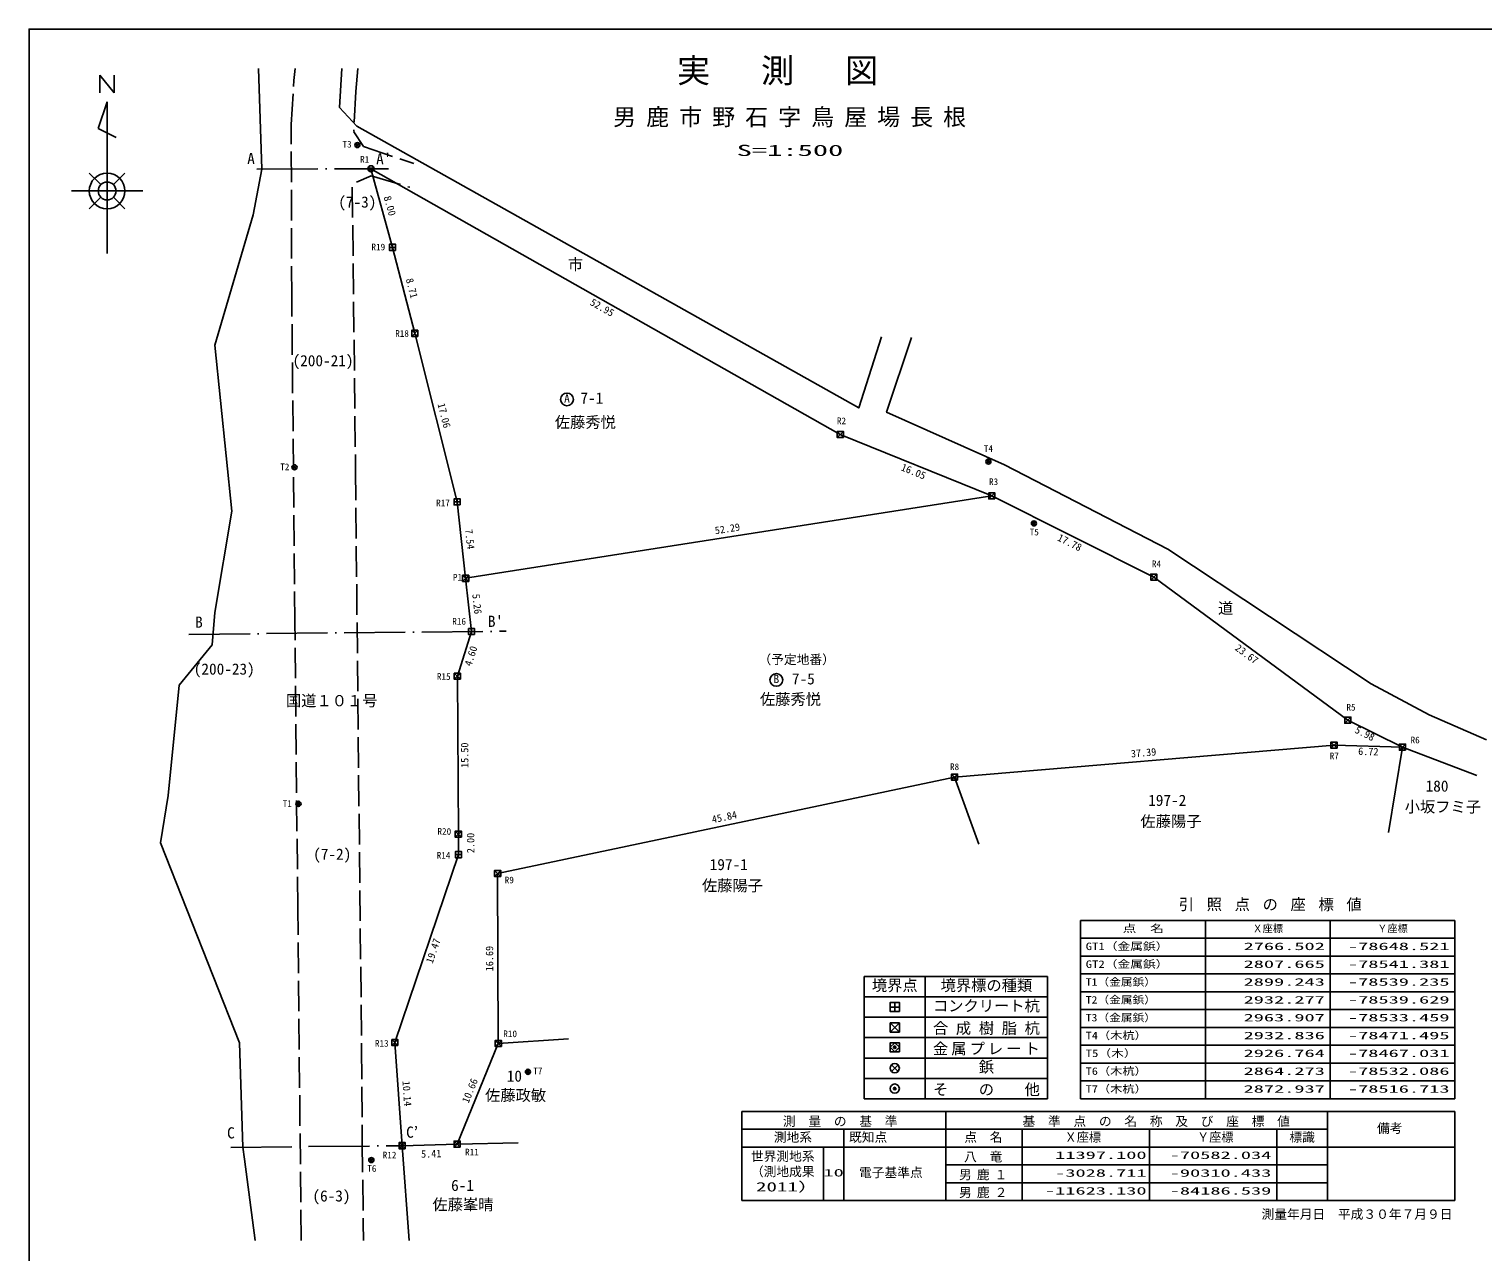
# Model space of a CAD drawing. Units: millimetres on the paper, with parts at other scales. Extents: x -297 to 257, y -210 to 170.
# Drawn here: x -297 to -11.5, y -70.1 to 170 of the extents above; entities that cross this region are included whole.
import ezdxf
from ezdxf.enums import TextEntityAlignment as Align

# ---------------------------------------------------------------- set-up
doc = ezdxf.new("R2010")
doc.units = ezdxf.units.MM
doc.header["$PDMODE"] = 32
doc.header["$PDSIZE"] = 0.5
doc.linetypes.add('DASHED', pattern=[7.5, 6, -1.5])
doc.linetypes.add('LONG_DASHED_DOTTED', pattern=[15.25, 12, -1.5, 0.25, -1.5])
for name, color, linetype in [('0-0_2001', 7, 'Continuous'), ('0-1_117', 7, 'Continuous'), ('0-2_169', 7, 'Continuous')]:
    doc.layers.add(name, color=color, linetype=linetype)
doc.styles.add('ＭＳ ゴシック', font='')
doc.styles.add('ＭＳ 明朝', font='')
doc.styles.get('ＭＳ ゴシック').set_extended_font_data('MS Gothic')
doc.styles.get('ＭＳ 明朝').set_extended_font_data('MS Mincho')

msp = doc.modelspace()

# ---------------------------------------------------------------- linework, layer by layer
at = {"layer": '0-0_2001'}
for p, q in [((-283.077, 160.972), (-280.277, 157.472)), ((-283.077, 157.472), (-283.077, 160.972)), ((-280.277, 157.472), (-280.277, 160.972)), ((-236.072, 154.589), (-235.552, 162.259)), ((-281.677, 155.722), (-283.427, 150.472)), ((-281.677, 125.972), (-281.677, 155.722)), ((-283.427, 150.472), (-279.927, 148.722)), ((-230.302, 143.003), (-229.453, 142.155)), ((-229.453, 143.003), (-230.302, 142.155)), ((-282.915, 139.459), (-285.177, 141.722)), ((-280.44, 139.459), (-278.177, 141.722)), ((-288.677, 138.222), (-274.677, 138.222)), ((-282.915, 136.984), (-285.177, 134.722)), ((-280.44, 136.984), (-278.177, 134.722)), ((-225.026, 127.143), (-226.226, 127.143)), ((-225.626, 126.543), (-225.626, 127.743)), ((-220.658, 110.873), (-221.858, 109.673)), ((-220.658, 109.673), (-221.858, 110.873)), ((-137.098, 91.015), (-138.298, 89.815)), ((-137.098, 89.815), (-138.298, 91.015)), ((-212.338, 77.175), (-213.538, 77.175)), ((-212.938, 76.575), (-212.938, 77.775)), ((-107.334, 78.955), (-108.534, 77.755)), ((-107.334, 77.755), (-108.534, 78.955)), ((-75.544, 63.017), (-76.744, 61.817)), ((-75.544, 61.817), (-76.744, 63.017)), ((-210.67, 62.779), (-211.87, 61.579)), ((-210.67, 61.579), (-211.87, 62.779)), ((-209.508, 51.721), (-210.708, 51.721)), ((-210.108, 51.121), (-210.108, 52.321)), ((-212.296, 43.543), (-213.496, 42.343)), ((-212.296, 42.343), (-213.496, 43.543)), ((-37.424, 34.931), (-38.624, 33.731)), ((-37.424, 33.731), (-38.624, 34.931)), ((-40.136, 30.021), (-41.336, 28.821)), ((-40.136, 28.821), (-41.336, 30.021)), ((-27.298, 29.033), (-30.02, 12.297)), ((-26.698, 29.633), (-27.898, 28.433)), ((-26.698, 28.433), (-27.898, 29.633)), ((-27.298, 29.033), (-12.684, 23.434)), ((-114.656, 23.733), (-115.856, 22.533)), ((-114.656, 22.533), (-115.856, 23.733)), ((-115.256, 23.133), (-110.498, 9.963)), ((-212.096, 12.535), (-213.296, 11.335)), ((-212.096, 11.335), (-213.296, 12.535)), ((-212.07, 7.925), (-213.27, 7.925)), ((-212.67, 7.325), (-212.67, 8.525)), ((-204.382, 4.823), (-205.582, 3.623)), ((-204.382, 3.623), (-205.582, 4.823)), ((-90.5, -5), (-17, -5)), ((-90.5, -40), (-90.5, -5)), ((-66, -40), (-66, -5)), ((-41.5, -40), (-41.5, -5)), ((-17, -40), (-17, -5)), ((-90.5, -8.5), (-17, -8.5)), ((-90.5, -12), (-17, -12)), ((-133, -16), (-97, -16)), ((-133, -16), (-133, -40)), ((-121, -16), (-121, -40)), ((-97, -16), (-97, -40)), ((-90.5, -15.5), (-17, -15.5)), ((-90.5, -19), (-17, -19)), ((-133, -20), (-97, -20)), ((-126.1, -22), (-127.9, -22)), ((-127, -22.9), (-127, -21.1)), ((-90.5, -22.5), (-17, -22.5)), ((-133, -24), (-97, -24)), ((-126.1, -25.1), (-127.9, -26.9)), ((-126.1, -26.9), (-127.9, -25.1)), ((-224.556, -28.371), (-225.756, -29.571)), ((-224.556, -29.571), (-225.756, -28.371)), ((-191.049, -28.235), (-204.852, -29.161)), ((-133, -28), (-97, -28)), ((-90.5, -26), (-17, -26)), ((-204.252, -28.561), (-205.452, -29.761)), ((-204.252, -29.761), (-205.452, -28.561)), ((-90.5, -29.5), (-17, -29.5)), ((-133, -32), (-97, -32)), ((-127.636, -33.364), (-126.364, -34.636)), ((-126.364, -33.364), (-127.636, -34.636)), ((-90.5, -33), (-17, -33)), ((-133, -36), (-97, -36)), ((-90.5, -36.5), (-17, -36.5)), ((-157, -42.5), (-17, -42.5)), ((-157, -42.5), (-157, -60)), ((-133, -40), (-97, -40)), ((-117, -42.5), (-117, -60)), ((-90.5, -40), (-17, -40)), ((-42, -60), (-42, -42.5)), ((-17, -42.5), (-17, -60)), ((-212.328, -48.309), (-213.528, -49.509)), ((-212.328, -49.509), (-213.528, -48.309)), ((-157, -46), (-42, -46)), ((-137, -46), (-137, -60)), ((-102, -46), (-102, -60)), ((-77, -46), (-77, -60)), ((-52, -46), (-52, -60)), ((-223.144, -48.613), (-224.344, -49.813)), ((-223.144, -49.813), (-224.344, -48.613)), ((-223.744, -49.213), (-222.339, -67.824)), ((-212.928, -48.909), (-200.963, -48.661)), ((-157, -49.5), (-17, -49.5)), ((-141, -49.5), (-141, -60)), ((-117, -53), (-42, -53)), ((-117, -56.5), (-42, -56.5)), ((-157, -60), (-17, -60))]:
    msp.add_line(p, q, dxfattribs=at)
at = {"layer": '0-0_2001', "linetype": 'LONG_DASHED_DOTTED'}
for p, q in [((-252.302, 142.513), (-226.431, 142.589)), ((-265.615, 51.168), (-203.309, 51.789)), ((-257.37, -49.562), (-223.744, -49.213))]:
    msp.add_line(p, q, dxfattribs=at)
at = {"layer": '0-0_2001'}
for points in [[(-251.923, 162.259), (-251.306, 142.497), (-252.978, 133.511), (-260.5, 107.949), (-257.156, 75.353), (-260.506, 55.447), (-261.044, 49.097), (-267.506, 41.181), (-269.676, 19.569), (-271.218, 10.233), (-255.692, -29.015), (-255.002, -49.531), (-254.696, -51.883), (-252.631, -67.824)], [(-236.072, 154.589), (-232.608, 150.973), (-134.084, 95.617), (-129.63, 109.603)], [(-123.694, 109.431), (-128.604, 94.761), (-105.426, 84.485), (-73.398, 67.871), (-33.436, 41.439), (-22.076, 35.389), (-10.792, 30.461)], [(-107.934, 78.355), (-76.144, 62.417), (-38.024, 34.331), (-27.298, 29.033), (-40.736, 29.421), (-115.256, 23.133), (-204.982, 4.223), (-204.852, -29.161), (-212.928, -48.909), (-223.744, -49.213), (-225.156, -28.971), (-212.67, 7.925), (-212.696, 11.935), (-212.896, 42.943), (-210.108, 51.721), (-211.27, 62.179)]]:
    msp.add_lwpolyline(points, dxfattribs=at)
at = {"layer": '0-0_2001', "linetype": 'DASHED'}
for points in [[(-243.566, -67.824), (-244.246, -2.443), (-244.804, 53.557), (-245.42, 117.439), (-245.52, 151.269), (-244.978, 159.915), (-244.724, 162.259)], [(-232.472, 162.259), (-232.82, 157.725), (-233.24, 149.901)], [(-233.228, 149.859), (-231.304, 146.925), (-221.44, 143.605)], [(-232.704, 139.939), (-229.804, 141.213), (-222.21, 138.941)], [(-233.538, 138.985), (-232.896, 83.495), (-232.29, 23.417), (-231.708, -30.135), (-231.586, -48.431), (-231.376, -64.349), (-231.356, -67.824)]]:
    msp.add_lwpolyline(points, dxfattribs=at)
at = {"layer": '0-0_2001'}
for points in [[(-229.878, 142.579), (-137.698, 90.415), (-107.934, 78.355), (-211.27, 62.179), (-212.938, 77.175), (-221.258, 110.273), (-225.626, 127.143)], [(-225.026, 126.543), (-225.026, 127.743), (-226.226, 127.743), (-226.226, 126.543)], [(-220.658, 109.673), (-220.658, 110.873), (-221.858, 110.873), (-221.858, 109.673)], [(-137.098, 89.815), (-137.098, 91.015), (-138.298, 91.015), (-138.298, 89.815)], [(-212.338, 76.575), (-212.338, 77.775), (-213.538, 77.775), (-213.538, 76.575)], [(-107.334, 77.755), (-107.334, 78.955), (-108.534, 78.955), (-108.534, 77.755)], [(-75.544, 61.817), (-75.544, 63.017), (-76.744, 63.017), (-76.744, 61.817)], [(-210.67, 61.579), (-210.67, 62.779), (-211.87, 62.779), (-211.87, 61.579)], [(-209.508, 51.121), (-209.508, 52.321), (-210.708, 52.321), (-210.708, 51.121)], [(-212.296, 42.343), (-212.296, 43.543), (-213.496, 43.543), (-213.496, 42.343)], [(-37.424, 33.731), (-37.424, 34.931), (-38.624, 34.931), (-38.624, 33.731)], [(-40.136, 28.821), (-40.136, 30.021), (-41.336, 30.021), (-41.336, 28.821)], [(-26.698, 28.433), (-26.698, 29.633), (-27.898, 29.633), (-27.898, 28.433)], [(-114.656, 22.533), (-114.656, 23.733), (-115.856, 23.733), (-115.856, 22.533)], [(-212.096, 11.335), (-212.096, 12.535), (-213.296, 12.535), (-213.296, 11.335)], [(-212.07, 7.325), (-212.07, 8.525), (-213.27, 8.525), (-213.27, 7.325)], [(-204.382, 3.623), (-204.382, 4.823), (-205.582, 4.823), (-205.582, 3.623)], [(-126.1, -22.9), (-126.1, -21.1), (-127.9, -21.1), (-127.9, -22.9)], [(-126.1, -26.9), (-126.1, -25.1), (-127.9, -25.1), (-127.9, -26.9)], [(-224.556, -29.571), (-224.556, -28.371), (-225.756, -28.371), (-225.756, -29.571)], [(-204.252, -29.761), (-204.252, -28.561), (-205.452, -28.561), (-205.452, -29.761)], [(-126.1, -30.79), (-126.1, -28.99), (-127.9, -28.99), (-127.9, -30.79)], [(-127, -28.99), (-127.9, -29.89), (-127, -30.79), (-126.1, -29.89)], [(-212.328, -49.509), (-212.328, -48.309), (-213.528, -48.309), (-213.528, -49.509)], [(-223.144, -49.813), (-223.144, -48.613), (-224.344, -48.613), (-224.344, -49.813)]]:
    msp.add_lwpolyline(points, close=True, dxfattribs=at)
for centre, radius in [((-232.534, 147.233), 0.5), ((-229.878, 142.579), 0.6), ((-281.677, 138.222), 3.5), ((-281.677, 138.222), 1.75), ((-191.37, 97.3), 1.25), ((-244.874, 83.973), 0.5), ((-108.606, 85.091), 0.5), ((-99.678, 72.947), 0.5), ((-150.254, 42.221), 1.25), ((-244.086, 17.905), 0.5), ((-199.042, -34.707), 0.5), ((-127, -34), 0.9), ((-127, -38), 0.9), ((-229.788, -52.035), 0.5)]:
    msp.add_circle(centre, radius, dxfattribs=at)
for p in [(-232.534, 147.233), (-244.874, 83.973), (-108.606, 85.091), (-99.678, 72.947), (-244.086, 17.905), (-127, -29.89), (-199.042, -34.707), (-127, -38), (-229.788, -52.035)]:
    msp.add_point(p, dxfattribs=at)
at = {"layer": '0-1_117'}
msp.add_lwpolyline([(-297, -210), (-297, 170), (257, 170), (257, -210)], close=True, dxfattribs=at)

# ---------------------------------------------------------------- texts
at = {"layer": '0-0_2001', "style": 'ＭＳ ゴシック'}
for s, height, p in [('A', 2.199, (-254.162, 142.832)), ('T3', 1.32, (-235.45, 146.343)), ("A'", 2.199, (-228.846, 142.771)), ('R1', 1.32, (-231.992, 143.368)), ('(7-3)', 2.199, (-236.278, 134.292)), ('R19', 1.32, (-229.765, 126.16)), ('市', 2.199, (-191.198, 122.047)), ('R18', 1.32, (-225.099, 109.181)), ('(200-21)', 2.199, (-245.258, 103.144)), ('A', 1.639, (-191.929, 96.182)), ('7-1', 2.199, (-188.729, 95.799)), ('佐藤秀悦', 2.199, (-193.762, 91.07)), ('R2', 1.32, (-138.356, 92.04)), ('T4', 1.32, (-109.506, 86.591)), ('T2', 1.32, (-247.676, 83.005)), ('R3', 1.32, (-108.487, 80.084)), ('R17', 1.32, (-217.059, 75.915)), ('T5', 1.32, (-100.502, 70.201)), ('R4', 1.32, (-76.505, 63.957)), ('P1', 1.32, (-213.763, 61.319)), ('道', 2.199, (-63.521, 54.553)), ('B', 2.199, (-264.386, 51.819)), ('R16', 1.32, (-213.894, 52.676)), ("B'", 2.199, (-206.894, 51.975)), ('(200-23)', 2.199, (-264.656, 42.607)), ('（予定地番）', 1.833, (-153.76, 44.783)), ('R15', 1.32, (-216.92, 41.852)), ('B', 1.639, (-150.813, 41.103)), ('7-5', 2.199, (-147.195, 40.688)), ('国道１０１号', 2.199, (-246.562, 36.398)), ('佐藤秀悦', 2.199, (-153.483, 36.687)), ('R5', 1.32, (-38.307, 35.813)), ('R6', 1.32, (-25.704, 29.375)), ('R8', 1.32, (-116.151, 24.123)), ('R7', 1.32, (-41.586, 26.261)), ('180', 2.199, (-22.753, 19.634)), ('T1', 1.32, (-247.193, 16.894)), ('197-2', 2.199, (-77.233, 16.834)), ('小坂フミ子', 2.199, (-26.86, 15.56)), ('佐藤陽子', 2.199, (-78.752, 12.709)), ('R20', 1.32, (-216.798, 11.424)), ('(7-2)', 2.199, (-241.205, 6.261)), ('R14', 1.32, (-216.944, 6.734)), ('197-1', 2.199, (-163.344, 4.223)), ('R9', 1.32, (-203.599, 1.891)), ('佐藤陽子', 2.199, (-164.863, 0.098)), ('Ｘ座標', 1.466, (-56.75, -7.75)), ('Ｙ座標', 1.466, (-32.25, -7.75)), ('境界点', 2.199, (-131.5, -19.5)), ('境界標の種類', 2.199, (-118, -19.5)), ('コンクリート杭', 2.199, (-119.5, -23.5)), ('R13', 1.32, (-229.085, -30.182)), ('R10', 1.32, (-203.87, -28.302)), ('T7', 1.32, (-197.992, -35.589)), ('鋲', 2.199, (-110.5, -35.5)), ('10', 2.199, (-203.194, -37.304)), ('佐藤政敏', 2.199, (-207.453, -41.075)), ('C', 2.199, (-258.119, -48.448)), ('C’', 2.199, (-222.957, -48.311)), ('備考', 1.833, (-32.298, -47.239)), ('測地系', 1.833, (-150.75, -49)), ('既知点', 1.833, (-135.977, -49)), ('点\u3000名', 1.833, (-113.345, -49)), ('標識', 1.833, (-49.505, -49)), ('R12', 1.32, (-227.553, -52.107)), ('R11', 1.32, (-211.377, -51.526)), ('世界測地系', 1.833, (-155.25, -52.75)), ('T6', 1.32, (-230.591, -54.738)), ('（測地成果', 1.833, (-155.25, -55.75)), ('電子基準点', 1.833, (-134.013, -55.944)), ('6-1', 2.199, (-214.118, -58.763)), ('(6-3)', 2.199, (-241.357, -60.829)), ('佐藤峯晴', 2.199, (-217.791, -62.518)), ('測量年月日\u3000平成３０年７月９日', 1.833, (-54.975, -64.116))]:
    msp.add_text(s, height=height, dxfattribs=at).set_placement(p, align=Align.BOTTOM_LEFT)
for s, height, width, p in [('S=1:500', 2.199, 2, (-158.045, 144.427)), ('点  名', 1.466, 1.35, (-82.25, -7.75)), ('Ｘ座標', 1.833, 0.95, (-93.633, -49)), ('Ｙ座標', 1.833, 0.95, (-67.633, -49)), ('11397.100', 1.466, 2, (-95.5, -52.25)), ('-70582.034', 1.466, 2, (-73, -52.25)), ('10', 1.466, 2, (-141, -55.694)), ('-3028.711', 1.466, 2, (-95.5, -55.75)), ('-90310.433', 1.466, 2, (-73, -55.75)), ('2011）', 1.833, 1.65, (-154.25, -58.75)), ('-11623.130', 1.466, 2, (-97.5, -59.25)), ('-84186.539', 1.466, 2, (-73, -59.25))]:
    msp.add_text(s, height=height, dxfattribs=dict(at, width=width)).set_placement(p, align=Align.BOTTOM_LEFT)
for s, rotation, p in [('8.00', 285.401, (-227.801, 136.922)), ('8.71', 284.516, (-223.459, 120.77)), ('52.95', 330.495, (-187.195, 115.553)), ('17.06', 284.11, (-217.222, 96.271)), ('16.05', 337.943, (-126.071, 83.007)), ('7.54', 276.347, (-211.828, 71.72)), ('52.29', 8.897, (-162.149, 70.375)), ('17.78', 333.373, (-95.394, 69.272)), ('5.26', 276.34, (-210.412, 58.993)), ('4.60', 72.38, (-209.724, 44.669)), ('23.67', 323.618, (-60.579, 47.844)), ('5.98', 333.713, (-36.991, 31.542)), ('15.50', 90.37, (-210.279, 24.955)), ('37.39', 4.823, (-80.529, 26.565)), ('6.72', 358.346, (-36.029, 27.071)), ('45.84', 11.901, (-162.668, 13.652)), ('2.00', 90.371, (-209.115, 8.226)), ('19.47', 71.304, (-217.346, -13.692)), ('16.69', 90.223, (-205.407, -14.971)), ('10.14', 273.99, (-224.125, -36.563)), ('10.66', 67.758, (-210.299, -41.16)), ('5.41', 1.61, (-219.998, -52.019))]:
    msp.add_text(s, height=1.466, rotation=rotation, dxfattribs=at).set_placement(p, align=Align.BOTTOM_LEFT)
at = {"layer": '0-0_2001', "attachment_point": 7}
for s, insert, char_height, style in [('\\T2.54;実測図', (-169.77, 158.946), 4.765, 'ＭＳ 明朝'), ('\\T1.44;男鹿市野石字鳥屋場長根', (-182.295, 150.714), 3.299, 'ＭＳ 明朝'), ('\\T1.83;引照点の座標値', (-71.232, -3.196), 2.199, 'ＭＳ ゴシック'), ('\\T1.5;合成樹脂杭', (-119.5, -27.5), 2.199, 'ＭＳ ゴシック'), ('\\T1.2;金属プレート', (-119.5, -31.5), 2.199, 'ＭＳ ゴシック'), ('\\T3;その他', (-119.5, -39.5), 2.199, 'ＭＳ ゴシック'), ('\\T2;測量の基準', (-148.96, -45.539), 1.833, 'ＭＳ ゴシック'), ('\\T2;基準点の名称及び座標値', (-101.91, -45.539), 1.833, 'ＭＳ ゴシック'), ('\\T2;八竜', (-113.382, -52.5), 1.833, 'ＭＳ ゴシック'), ('\\T1.4;男鹿１', (-114.382, -56), 1.833, 'ＭＳ ゴシック'), ('\\T1.4;男鹿２', (-114.382, -59.5), 1.833, 'ＭＳ ゴシック')]:
    msp.add_mtext(s, dxfattribs=dict(at, insert=insert, char_height=char_height, style=style))
at = {"layer": '0-2_169', "style": 'ＭＳ ゴシック'}
for s, width, p in [('GT1（金属鋲）', 1.25, (-89.5, -11.25)), ('2766.502', 2, (-58.5, -11.25)), ('-78648.521', 2, (-38, -11.25)), ('GT2（金属鋲）', 1.25, (-89.5, -14.75)), ('2807.665', 2, (-58.5, -14.75)), ('-78541.381', 2, (-38, -14.75)), ('T1（金属鋲）', 1.15, (-89.5, -18.25)), ('2899.243', 2, (-58.5, -18.25)), ('-78539.235', 2, (-38, -18.25)), ('T2（金属鋲）', 1.15, (-89.5, -21.75)), ('2932.277', 2, (-58.5, -21.75)), ('-78539.629', 2, (-38, -21.75)), ('T3（金属鋲）', 1.15, (-89.5, -25.25)), ('2963.907', 2, (-58.5, -25.25)), ('-78533.459', 2, (-38, -25.25)), ('T4（木杭）', 1.2, (-89.5, -28.75)), ('2932.836', 2, (-58.5, -28.75)), ('-78471.495', 2, (-38, -28.75)), ('T5（木）', 1.25, (-89.5, -32.25)), ('2926.764', 2, (-58.5, -32.25)), ('-78467.031', 2, (-38, -32.25)), ('T6（木杭）', 1.2, (-89.5, -35.75)), ('2864.273', 2, (-58.5, -35.75)), ('-78532.086', 2, (-38, -35.75)), ('T7（木杭）', 1.2, (-89.5, -39.25)), ('2872.937', 2, (-58.5, -39.25)), ('-78516.713', 2, (-38, -39.25))]:
    msp.add_text(s, height=1.466, dxfattribs=dict(at, width=width)).set_placement(p, align=Align.BOTTOM_LEFT)

doc.saveas('drawing.dxf')
